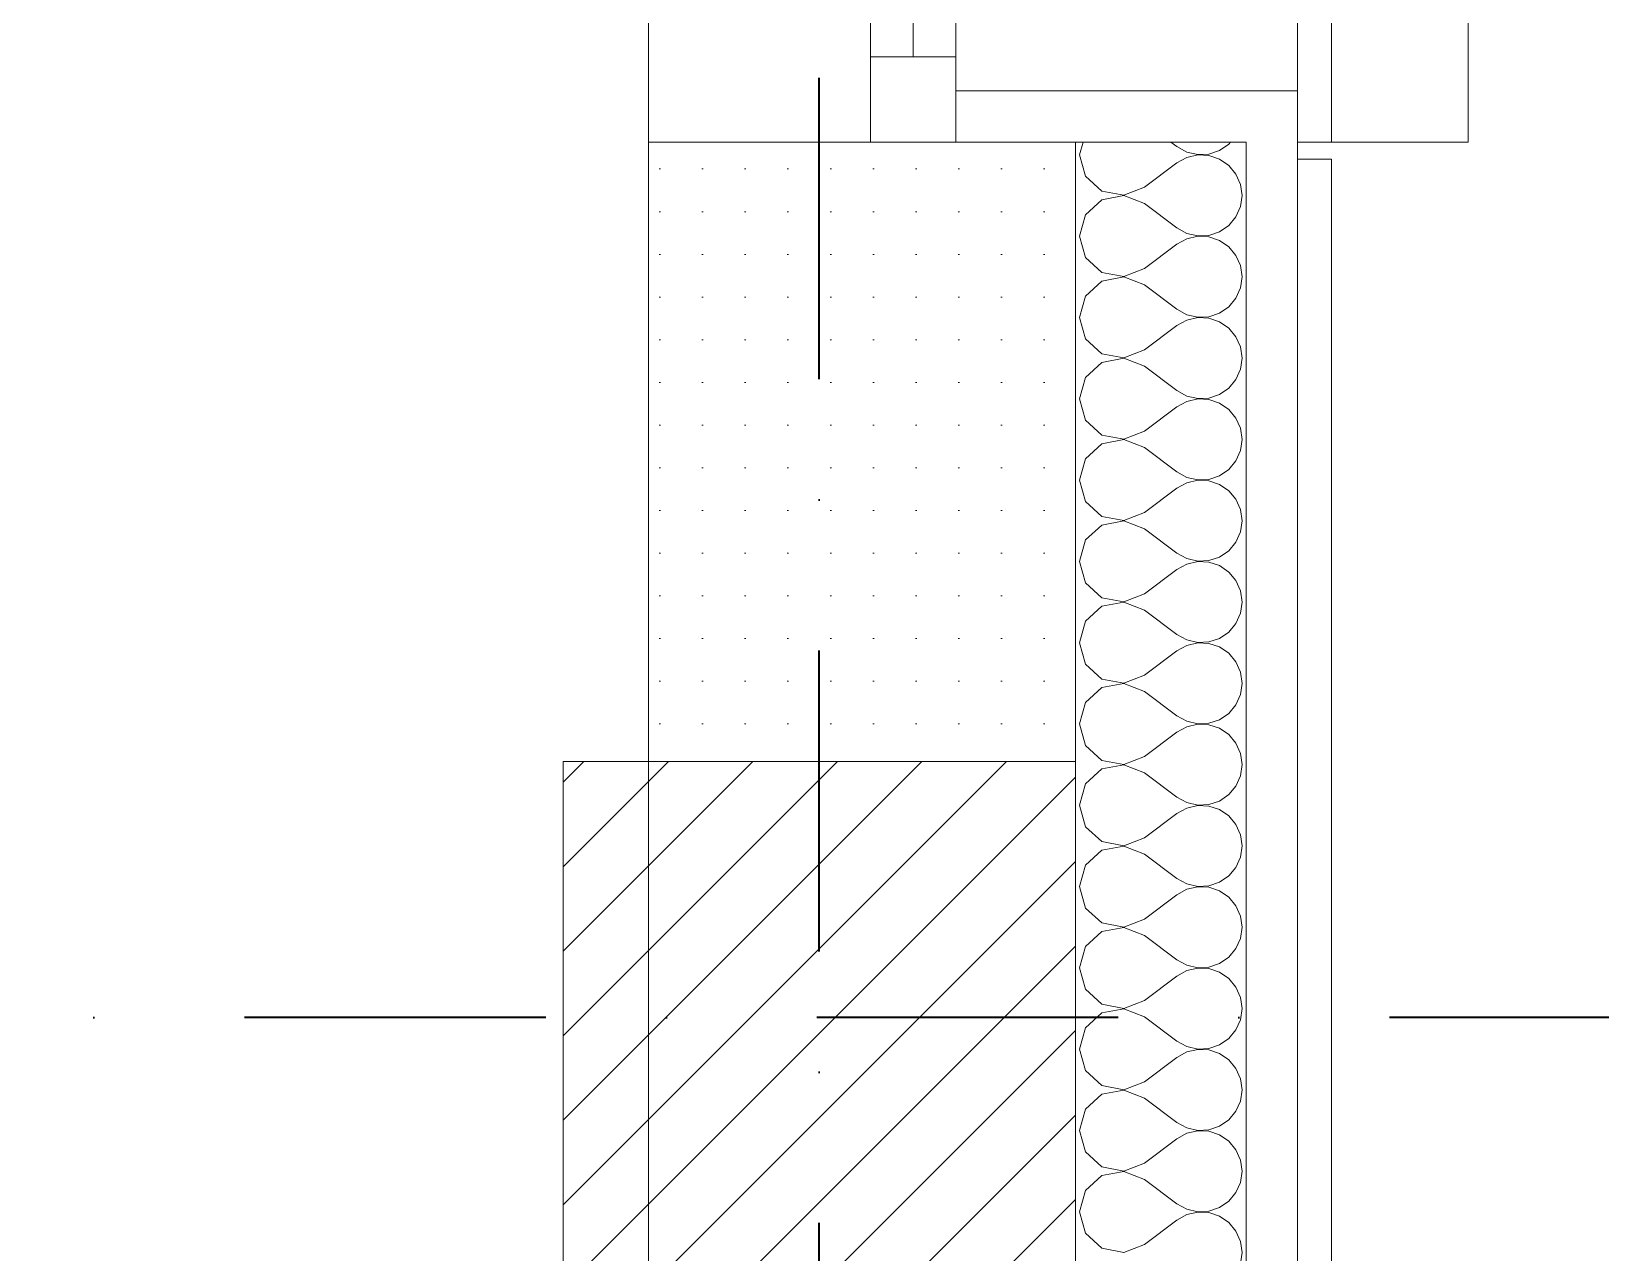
# Model space of a CAD drawing. Header units: millimetres. Extents: x 1322820 to 1391563, y 1051909 to 1098256.
# Drawn here: x 1365617 to 1366536, y 1086133 to 1086848 of the extents above; entities that cross this region are included whole.
import ezdxf
from ezdxf.enums import TextEntityAlignment as Align

# ---------------------------------------------------------------- set-up
doc = ezdxf.new("R2010")
doc.units = ezdxf.units.MM
doc.header["$MEASUREMENT"] = 0
doc.linetypes.add('Dashed', pattern=[282.222223, 141.111112, -141.111112])
doc.linetypes.add('Dot & Dashed', pattern=[335.138881, 176.388884, -88.194442, 0, -70.555556])
doc.layers.get('0').update_dxf_attribs({"true_color": 0x787878})
for name, color, linetype, true_color in [('arhitectura - decoratii fatada', 7, 'Continuous', 0x787878), ('New_ARCHICAD Windows', 7, 'Continuous', 0x787878), ('New_arhitectura - axe', 7, 'Continuous', 0x787878), ('New_rezistenta - pereti de rezistenta', 7, 'Continuous', 0x787878), ('New_rezistenta - stalpi', 7, 'Continuous', 0x787878)]:
    doc.layers.add(name, color=color, linetype=linetype, true_color=true_color)
for name, color, linetype, lineweight, true_color in [('arhitectura - decoratii fatada_Pen_No__101', 7, 'Continuous', 13, 0x787878), ('New_ARCHICAD Windows_Pen_No__1', 7, 'Continuous', 13, 0x787878), ('New_ARCHICAD Windows_Pen_No__21', 7, 'Continuous', 20, 0x787878), ('New_arhitectura - axe_Pen_No__201', 7, 'Continuous', 35, 0x787878), ('New_arhitectura - suprafete DTAC_Pen_No__14', 7, 'Continuous', 18, 0x787878), ('New_rezistenta - pereti de rezistenta_Pen_No__1', 7, 'Continuous', 13, 0x787878), ('New_rezistenta - pereti de rezistenta_Pen_No__21', 7, 'Continuous', 20, 0x787878), ('New_rezistenta - stalpi_Pen_No__1', 7, 'Continuous', 13, 0x787878)]:
    doc.layers.add(name, color=color, linetype=linetype, lineweight=lineweight, true_color=true_color)
doc.styles.add('GENERATED_STYLE_1', font='arialbd.ttf')

# ---------------------------------------------------------------- blocks, each defined once
blk = doc.blocks.new('*X90', base_point=(1356235.24, 1078942.57))
at = {"layer": 'New_rezistenta - pereti de rezistenta_Pen_No__1', "color": 7, "linetype": 'Continuous', "lineweight": 13}
for p, q in [((1366233.04, 1086783.36), (1366230.92, 1086775.9)), ((1366284.47, 1086783.36), (1366288.06, 1086780.67)), ((1366313, 1086778.42), (1366318.41, 1086782.14)), ((1366318.41, 1086782.14), (1366319.42, 1086783.36)), ((1366230.92, 1086775.9), (1366234.48, 1086763.39)), ((1366288.06, 1086780.67), (1366293.81, 1086777.49)), ((1366293.81, 1086774.32), (1366288.06, 1086771.14)), ((1366293.81, 1086777.49), (1366300.21, 1086776)), ((1366300.21, 1086775.81), (1366293.81, 1086774.32)), ((1366300.21, 1086776), (1366306.77, 1086776.32)), ((1366306.77, 1086775.49), (1366300.21, 1086775.81)), ((1366306.77, 1086776.32), (1366313, 1086778.42)), ((1366313, 1086773.39), (1366306.77, 1086775.49)), ((1366318.41, 1086769.67), (1366313, 1086773.39)), ((1366234.48, 1086763.39), (1366244.08, 1086754.61)), ((1366269.01, 1086756.86), (1366288.06, 1086771.14)), ((1366322.6, 1086764.61), (1366318.41, 1086769.67)), ((1366325.25, 1086758.6), (1366322.6, 1086764.61)), ((1366244.08, 1086754.61), (1366256.87, 1086752.19)), ((1366256.87, 1086752.19), (1366269.01, 1086756.86)), ((1366326.16, 1086752.09), (1366325.25, 1086758.6)), ((1366244.08, 1086749.58), (1366234.48, 1086740.8)), ((1366256.87, 1086752), (1366244.08, 1086749.58)), ((1366269.01, 1086747.33), (1366256.87, 1086752)), ((1366269.01, 1086747.33), (1366288.06, 1086733.05)), ((1366322.6, 1086739.58), (1366325.25, 1086745.59)), ((1366325.25, 1086745.59), (1366326.16, 1086752.09)), ((1366234.48, 1086740.8), (1366230.92, 1086728.28)), ((1366318.41, 1086734.52), (1366322.6, 1086739.58)), ((1366230.92, 1086728.28), (1366234.48, 1086715.77)), ((1366288.06, 1086733.05), (1366293.81, 1086729.87)), ((1366293.81, 1086726.7), (1366288.06, 1086723.52)), ((1366293.81, 1086729.87), (1366300.21, 1086728.38)), ((1366300.21, 1086728.19), (1366293.81, 1086726.7)), ((1366300.21, 1086728.38), (1366306.77, 1086728.7)), ((1366306.77, 1086727.87), (1366300.21, 1086728.19)), ((1366306.77, 1086728.7), (1366313, 1086730.8)), ((1366313, 1086725.77), (1366306.77, 1086727.87)), ((1366313, 1086730.8), (1366318.41, 1086734.52)), ((1366269.01, 1086709.24), (1366288.06, 1086723.52)), ((1366318.41, 1086722.05), (1366313, 1086725.77)), ((1366322.6, 1086716.99), (1366318.41, 1086722.05)), ((1366234.48, 1086715.77), (1366244.08, 1086706.99)), ((1366256.87, 1086704.57), (1366269.01, 1086709.24)), ((1366325.25, 1086710.98), (1366322.6, 1086716.99)), ((1366326.16, 1086704.48), (1366325.25, 1086710.98)), ((1366244.08, 1086701.96), (1366234.48, 1086693.18)), ((1366244.08, 1086706.99), (1366256.87, 1086704.57)), ((1366256.87, 1086704.38), (1366244.08, 1086701.96)), ((1366269.01, 1086699.71), (1366256.87, 1086704.38)), ((1366269.01, 1086699.71), (1366288.06, 1086685.43)), ((1366325.25, 1086697.97), (1366326.16, 1086704.48)), ((1366234.48, 1086693.18), (1366230.92, 1086680.67)), ((1366318.41, 1086686.9), (1366322.6, 1086691.96)), ((1366322.6, 1086691.96), (1366325.25, 1086697.97)), ((1366230.92, 1086680.67), (1366234.48, 1086668.15)), ((1366288.06, 1086685.43), (1366293.81, 1086682.25)), ((1366293.81, 1086682.25), (1366300.21, 1086680.76)), ((1366300.21, 1086680.57), (1366293.81, 1086679.08)), ((1366300.21, 1086680.76), (1366306.77, 1086681.08)), ((1366306.77, 1086680.25), (1366300.21, 1086680.57)), ((1366306.77, 1086681.08), (1366313, 1086683.18)), ((1366313, 1086683.18), (1366318.41, 1086686.9)), ((1366269.01, 1086661.62), (1366288.06, 1086675.9)), ((1366293.81, 1086679.08), (1366288.06, 1086675.9)), ((1366313, 1086678.15), (1366306.77, 1086680.25)), ((1366318.41, 1086674.43), (1366313, 1086678.15)), ((1366322.6, 1086669.37), (1366318.41, 1086674.43)), ((1366234.48, 1086668.15), (1366244.08, 1086659.37)), ((1366325.25, 1086663.36), (1366322.6, 1086669.37)), ((1366326.16, 1086656.86), (1366325.25, 1086663.36)), ((1366244.08, 1086654.34), (1366234.48, 1086645.56)), ((1366244.08, 1086659.37), (1366256.87, 1086656.95)), ((1366256.87, 1086656.76), (1366244.08, 1086654.34)), ((1366256.87, 1086656.95), (1366269.01, 1086661.62)), ((1366269.01, 1086652.09), (1366256.87, 1086656.76)), ((1366325.25, 1086650.35), (1366326.16, 1086656.86)), ((1366234.48, 1086645.56), (1366230.92, 1086633.05)), ((1366269.01, 1086652.09), (1366288.06, 1086637.81)), ((1366318.41, 1086639.28), (1366322.6, 1086644.34)), ((1366322.6, 1086644.34), (1366325.25, 1086650.35)), ((1366288.06, 1086637.81), (1366293.81, 1086634.63)), ((1366293.81, 1086634.63), (1366300.21, 1086633.14)), ((1366306.77, 1086633.46), (1366313, 1086635.56)), ((1366313, 1086635.56), (1366318.41, 1086639.28)), ((1366230.92, 1086633.05), (1366234.48, 1086620.53)), ((1366269.01, 1086614), (1366288.06, 1086628.28)), ((1366293.81, 1086631.46), (1366288.06, 1086628.28)), ((1366300.21, 1086632.95), (1366293.81, 1086631.46)), ((1366300.21, 1086633.14), (1366306.77, 1086633.46)), ((1366306.77, 1086632.63), (1366300.21, 1086632.95)), ((1366313, 1086630.53), (1366306.77, 1086632.63)), ((1366318.41, 1086626.81), (1366313, 1086630.53)), ((1366322.6, 1086621.75), (1366318.41, 1086626.81)), ((1366234.48, 1086620.53), (1366244.08, 1086611.75)), ((1366325.25, 1086615.74), (1366322.6, 1086621.75)), ((1366244.08, 1086611.75), (1366256.87, 1086609.33)), ((1366256.87, 1086609.14), (1366244.08, 1086606.72)), ((1366256.87, 1086609.33), (1366269.01, 1086614)), ((1366269.01, 1086604.48), (1366256.87, 1086609.14)), ((1366326.16, 1086609.24), (1366325.25, 1086615.74)), ((1366325.25, 1086602.73), (1366326.16, 1086609.24)), ((1366234.48, 1086597.94), (1366230.92, 1086585.43)), ((1366244.08, 1086606.72), (1366234.48, 1086597.94)), ((1366269.01, 1086604.48), (1366288.06, 1086590.19)), ((1366322.6, 1086596.72), (1366325.25, 1086602.73)), ((1366288.06, 1086590.19), (1366293.81, 1086587.01)), ((1366313, 1086587.94), (1366318.41, 1086591.66)), ((1366318.41, 1086591.66), (1366322.6, 1086596.72)), ((1366230.92, 1086585.43), (1366234.48, 1086572.91)), ((1366269.01, 1086566.38), (1366288.06, 1086580.67)), ((1366293.81, 1086583.84), (1366288.06, 1086580.67)), ((1366293.81, 1086587.01), (1366300.21, 1086585.52)), ((1366300.21, 1086585.33), (1366293.81, 1086583.84)), ((1366300.21, 1086585.52), (1366306.77, 1086585.84)), ((1366306.77, 1086585.01), (1366300.21, 1086585.33)), ((1366306.77, 1086585.84), (1366313, 1086587.94)), ((1366313, 1086582.91), (1366306.77, 1086585.01)), ((1366318.41, 1086579.19), (1366313, 1086582.91)), ((1366234.48, 1086572.91), (1366244.08, 1086564.13)), ((1366322.6, 1086574.14), (1366318.41, 1086579.19)), ((1366325.25, 1086568.12), (1366322.6, 1086574.14)), ((1366244.08, 1086564.13), (1366256.87, 1086561.71)), ((1366256.87, 1086561.52), (1366244.08, 1086559.1)), ((1366256.87, 1086561.71), (1366269.01, 1086566.38)), ((1366269.01, 1086556.86), (1366256.87, 1086561.52)), ((1366326.16, 1086561.62), (1366325.25, 1086568.12)), ((1366325.25, 1086555.11), (1366326.16, 1086561.62)), ((1366244.08, 1086559.1), (1366234.48, 1086550.33)), ((1366269.01, 1086556.86), (1366288.06, 1086542.57)), ((1366322.6, 1086549.1), (1366325.25, 1086555.11)), ((1366234.48, 1086550.33), (1366230.92, 1086537.81)), ((1366313, 1086540.32), (1366318.41, 1086544.04)), ((1366318.41, 1086544.04), (1366322.6, 1086549.1)), ((1366230.92, 1086537.81), (1366234.48, 1086525.29)), ((1366288.06, 1086542.57), (1366293.81, 1086539.39)), ((1366293.81, 1086536.23), (1366288.06, 1086533.05)), ((1366293.81, 1086539.39), (1366300.21, 1086537.9)), ((1366300.21, 1086537.71), (1366293.81, 1086536.23)), ((1366300.21, 1086537.9), (1366306.77, 1086538.22)), ((1366306.77, 1086537.39), (1366300.21, 1086537.71)), ((1366306.77, 1086538.22), (1366313, 1086540.32)), ((1366313, 1086535.29), (1366306.77, 1086537.39)), ((1366318.41, 1086531.57), (1366313, 1086535.29)), ((1366234.48, 1086525.29), (1366244.08, 1086516.51)), ((1366269.01, 1086518.76), (1366288.06, 1086533.05)), ((1366322.6, 1086526.52), (1366318.41, 1086531.57)), ((1366325.25, 1086520.51), (1366322.6, 1086526.52)), ((1366244.08, 1086516.51), (1366256.87, 1086514.1)), ((1366256.87, 1086514.1), (1366269.01, 1086518.76)), ((1366326.16, 1086514), (1366325.25, 1086520.51)), ((1366244.08, 1086511.49), (1366234.48, 1086502.71)), ((1366256.87, 1086513.9), (1366244.08, 1086511.49)), ((1366269.01, 1086509.24), (1366256.87, 1086513.9)), ((1366269.01, 1086509.24), (1366288.06, 1086494.95)), ((1366322.6, 1086501.48), (1366325.25, 1086507.49)), ((1366325.25, 1086507.49), (1366326.16, 1086514)), ((1366234.48, 1086502.71), (1366230.92, 1086490.19)), ((1366318.41, 1086496.42), (1366322.6, 1086501.48)), ((1366230.92, 1086490.19), (1366234.48, 1086477.67)), ((1366288.06, 1086494.95), (1366293.81, 1086491.77)), ((1366293.81, 1086488.61), (1366288.06, 1086485.43)), ((1366293.81, 1086491.77), (1366300.21, 1086490.29)), ((1366300.21, 1086490.09), (1366293.81, 1086488.61)), ((1366300.21, 1086490.29), (1366306.77, 1086490.6)), ((1366306.77, 1086489.77), (1366300.21, 1086490.09)), ((1366306.77, 1086490.6), (1366313, 1086492.7)), ((1366313, 1086487.68), (1366306.77, 1086489.77)), ((1366313, 1086492.7), (1366318.41, 1086496.42)), ((1366318.41, 1086483.96), (1366313, 1086487.68)), ((1366269.01, 1086471.14), (1366288.06, 1086485.43)), ((1366322.6, 1086478.9), (1366318.41, 1086483.96)), ((1366325.25, 1086472.89), (1366322.6, 1086478.9)), ((1366234.48, 1086477.67), (1366244.08, 1086468.89)), ((1366256.87, 1086466.48), (1366269.01, 1086471.14)), ((1366326.16, 1086466.38), (1366325.25, 1086472.89)), ((1366244.08, 1086463.87), (1366234.48, 1086455.09)), ((1366244.08, 1086468.89), (1366256.87, 1086466.48)), ((1366256.87, 1086466.28), (1366244.08, 1086463.87)), ((1366269.01, 1086461.62), (1366256.87, 1086466.28)), ((1366269.01, 1086461.62), (1366288.06, 1086447.33)), ((1366325.25, 1086459.87), (1366326.16, 1086466.38)), ((1366234.48, 1086455.09), (1366230.92, 1086442.57)), ((1366318.41, 1086448.8), (1366322.6, 1086453.86)), ((1366322.6, 1086453.86), (1366325.25, 1086459.87)), ((1366230.92, 1086442.57), (1366234.48, 1086430.05)), ((1366288.06, 1086447.33), (1366293.81, 1086444.15)), ((1366293.81, 1086444.15), (1366300.21, 1086442.67)), ((1366300.21, 1086442.47), (1366293.81, 1086440.99)), ((1366300.21, 1086442.67), (1366306.77, 1086442.98)), ((1366306.77, 1086442.16), (1366300.21, 1086442.47)), ((1366306.77, 1086442.98), (1366313, 1086445.08)), ((1366313, 1086440.06), (1366306.77, 1086442.16)), ((1366313, 1086445.08), (1366318.41, 1086448.8)), ((1366269.01, 1086423.52), (1366288.06, 1086437.81)), ((1366293.81, 1086440.99), (1366288.06, 1086437.81)), ((1366318.41, 1086436.34), (1366313, 1086440.06)), ((1366322.6, 1086431.28), (1366318.41, 1086436.34)), ((1366234.48, 1086430.05), (1366244.08, 1086421.27)), ((1366256.87, 1086418.86), (1366269.01, 1086423.52)), ((1366325.25, 1086425.27), (1366322.6, 1086431.28)), ((1366326.16, 1086418.76), (1366325.25, 1086425.27)), ((1366244.08, 1086416.25), (1366234.48, 1086407.47)), ((1366244.08, 1086421.27), (1366256.87, 1086418.86)), ((1366256.87, 1086418.66), (1366244.08, 1086416.25)), ((1366269.01, 1086414), (1366256.87, 1086418.66)), ((1366325.25, 1086412.25), (1366326.16, 1086418.76)), ((1366234.48, 1086407.47), (1366230.92, 1086394.95)), ((1366269.01, 1086414), (1366288.06, 1086399.71)), ((1366318.41, 1086401.19), (1366322.6, 1086406.24)), ((1366322.6, 1086406.24), (1366325.25, 1086412.25)), ((1366288.06, 1086399.71), (1366293.81, 1086396.53)), ((1366293.81, 1086396.53), (1366300.21, 1086395.05)), ((1366306.77, 1086395.37), (1366313, 1086397.46)), ((1366313, 1086397.46), (1366318.41, 1086401.19)), ((1366230.92, 1086394.95), (1366234.48, 1086382.43)), ((1366269.01, 1086375.9), (1366288.06, 1086390.19)), ((1366293.81, 1086393.37), (1366288.06, 1086390.19)), ((1366300.21, 1086394.86), (1366293.81, 1086393.37)), ((1366300.21, 1086395.05), (1366306.77, 1086395.37)), ((1366306.77, 1086394.54), (1366300.21, 1086394.86)), ((1366313, 1086392.44), (1366306.77, 1086394.54)), ((1366318.41, 1086388.72), (1366313, 1086392.44)), ((1366322.6, 1086383.66), (1366318.41, 1086388.72)), ((1366234.48, 1086382.43), (1366244.08, 1086373.66)), ((1366325.25, 1086377.65), (1366322.6, 1086383.66)), ((1366326.16, 1086371.14), (1366325.25, 1086377.65)), ((1366244.08, 1086368.63), (1366234.48, 1086359.85)), ((1366244.08, 1086373.66), (1366256.87, 1086371.24)), ((1366256.87, 1086371.05), (1366244.08, 1086368.63)), ((1366256.87, 1086371.24), (1366269.01, 1086375.9)), ((1366269.01, 1086366.38), (1366256.87, 1086371.05)), ((1366325.25, 1086364.64), (1366326.16, 1086371.14)), ((1366234.48, 1086359.85), (1366230.92, 1086347.33)), ((1366269.01, 1086366.38), (1366288.06, 1086352.09)), ((1366322.6, 1086358.62), (1366325.25, 1086364.64)), ((1366288.06, 1086352.09), (1366293.81, 1086348.92)), ((1366306.77, 1086347.75), (1366313, 1086349.85)), ((1366313, 1086349.85), (1366318.41, 1086353.57)), ((1366318.41, 1086353.57), (1366322.6, 1086358.62)), ((1366230.92, 1086347.33), (1366234.48, 1086334.81)), ((1366269.01, 1086328.28), (1366288.06, 1086342.57)), ((1366293.81, 1086345.75), (1366288.06, 1086342.57)), ((1366293.81, 1086348.92), (1366300.21, 1086347.43)), ((1366300.21, 1086347.24), (1366293.81, 1086345.75)), ((1366300.21, 1086347.43), (1366306.77, 1086347.75)), ((1366306.77, 1086346.92), (1366300.21, 1086347.24)), ((1366313, 1086344.82), (1366306.77, 1086346.92)), ((1366318.41, 1086341.1), (1366313, 1086344.82)), ((1366322.6, 1086336.04), (1366318.41, 1086341.1)), ((1366234.48, 1086334.81), (1366244.08, 1086326.04)), ((1366325.25, 1086330.03), (1366322.6, 1086336.04)), ((1366244.08, 1086326.04), (1366256.87, 1086323.62)), ((1366256.87, 1086323.43), (1366244.08, 1086321.01)), ((1366256.87, 1086323.62), (1366269.01, 1086328.28)), ((1366269.01, 1086318.76), (1366256.87, 1086323.43)), ((1366326.16, 1086323.52), (1366325.25, 1086330.03)), ((1366325.25, 1086317.02), (1366326.16, 1086323.52)), ((1366244.08, 1086321.01), (1366234.48, 1086312.23)), ((1366269.01, 1086318.76), (1366288.06, 1086304.48)), ((1366322.6, 1086311.01), (1366325.25, 1086317.02)), ((1366234.48, 1086312.23), (1366230.92, 1086299.71)), ((1366288.06, 1086304.48), (1366293.81, 1086301.3)), ((1366313, 1086302.23), (1366318.41, 1086305.95)), ((1366318.41, 1086305.95), (1366322.6, 1086311.01)), ((1366230.92, 1086299.71), (1366234.48, 1086287.2)), ((1366269.01, 1086280.67), (1366288.06, 1086294.95)), ((1366293.81, 1086298.13), (1366288.06, 1086294.95)), ((1366293.81, 1086301.3), (1366300.21, 1086299.81)), ((1366300.21, 1086299.62), (1366293.81, 1086298.13)), ((1366300.21, 1086299.81), (1366306.77, 1086300.13)), ((1366306.77, 1086299.3), (1366300.21, 1086299.62)), ((1366306.77, 1086300.13), (1366313, 1086302.23)), ((1366313, 1086297.2), (1366306.77, 1086299.3)), ((1366318.41, 1086293.48), (1366313, 1086297.2)), ((1366234.48, 1086287.2), (1366244.08, 1086278.42)), ((1366322.6, 1086288.42), (1366318.41, 1086293.48)), ((1366325.25, 1086282.41), (1366322.6, 1086288.42)), ((1366244.08, 1086278.42), (1366256.87, 1086276)), ((1366256.87, 1086276), (1366269.01, 1086280.67)), ((1366326.16, 1086275.9), (1366325.25, 1086282.41)), ((1366244.08, 1086273.39), (1366234.48, 1086264.61)), ((1366256.87, 1086275.81), (1366244.08, 1086273.39)), ((1366269.01, 1086271.14), (1366256.87, 1086275.81)), ((1366269.01, 1086271.14), (1366288.06, 1086256.86)), ((1366322.6, 1086263.39), (1366325.25, 1086269.4)), ((1366325.25, 1086269.4), (1366326.16, 1086275.9)), ((1366234.48, 1086264.61), (1366230.92, 1086252.09)), ((1366313, 1086254.61), (1366318.41, 1086258.33)), ((1366318.41, 1086258.33), (1366322.6, 1086263.39)), ((1366230.92, 1086252.09), (1366234.48, 1086239.58)), ((1366288.06, 1086256.86), (1366293.81, 1086253.68)), ((1366293.81, 1086250.51), (1366288.06, 1086247.33)), ((1366293.81, 1086253.68), (1366300.21, 1086252.19)), ((1366300.21, 1086252), (1366293.81, 1086250.51)), ((1366300.21, 1086252.19), (1366306.77, 1086252.51)), ((1366306.77, 1086251.68), (1366300.21, 1086252)), ((1366306.77, 1086252.51), (1366313, 1086254.61)), ((1366313, 1086249.58), (1366306.77, 1086251.68)), ((1366318.41, 1086245.86), (1366313, 1086249.58)), ((1366234.48, 1086239.58), (1366244.08, 1086230.8)), ((1366269.01, 1086233.05), (1366288.06, 1086247.33)), ((1366322.6, 1086240.8), (1366318.41, 1086245.86)), ((1366325.25, 1086234.79), (1366322.6, 1086240.8)), ((1366244.08, 1086230.8), (1366256.87, 1086228.38)), ((1366256.87, 1086228.38), (1366269.01, 1086233.05)), ((1366326.16, 1086228.28), (1366325.25, 1086234.79)), ((1366244.08, 1086225.77), (1366234.48, 1086216.99)), ((1366256.87, 1086228.19), (1366244.08, 1086225.77)), ((1366269.01, 1086223.52), (1366256.87, 1086228.19)), ((1366269.01, 1086223.52), (1366288.06, 1086209.24)), ((1366322.6, 1086215.77), (1366325.25, 1086221.78)), ((1366325.25, 1086221.78), (1366326.16, 1086228.28)), ((1366234.48, 1086216.99), (1366230.92, 1086204.48)), ((1366318.41, 1086210.71), (1366322.6, 1086215.77)), ((1366230.92, 1086204.48), (1366234.48, 1086191.96)), ((1366288.06, 1086209.24), (1366293.81, 1086206.06)), ((1366293.81, 1086202.89), (1366288.06, 1086199.71)), ((1366293.81, 1086206.06), (1366300.21, 1086204.57)), ((1366300.21, 1086204.38), (1366293.81, 1086202.89)), ((1366300.21, 1086204.57), (1366306.77, 1086204.89)), ((1366306.77, 1086204.06), (1366300.21, 1086204.38)), ((1366306.77, 1086204.89), (1366313, 1086206.99)), ((1366313, 1086201.96), (1366306.77, 1086204.06)), ((1366313, 1086206.99), (1366318.41, 1086210.71)), ((1366269.01, 1086185.43), (1366288.06, 1086199.71)), ((1366318.41, 1086198.24), (1366313, 1086201.96)), ((1366322.6, 1086193.18), (1366318.41, 1086198.24)), ((1366234.48, 1086191.96), (1366244.08, 1086183.18)), ((1366256.87, 1086180.76), (1366269.01, 1086185.43)), ((1366325.25, 1086187.17), (1366322.6, 1086193.18)), ((1366326.16, 1086180.67), (1366325.25, 1086187.17)), ((1366244.08, 1086178.15), (1366234.48, 1086169.37)), ((1366244.08, 1086183.18), (1366256.87, 1086180.76)), ((1366256.87, 1086180.57), (1366244.08, 1086178.15)), ((1366269.01, 1086175.9), (1366256.87, 1086180.57)), ((1366269.01, 1086175.9), (1366288.06, 1086161.62)), ((1366325.25, 1086174.16), (1366326.16, 1086180.67)), ((1366234.48, 1086169.37), (1366230.92, 1086156.86)), ((1366318.41, 1086163.09), (1366322.6, 1086168.15)), ((1366322.6, 1086168.15), (1366325.25, 1086174.16)), ((1366230.92, 1086156.86), (1366234.48, 1086144.34)), ((1366288.06, 1086161.62), (1366293.81, 1086158.44)), ((1366293.81, 1086158.44), (1366300.21, 1086156.95)), ((1366300.21, 1086156.76), (1366293.81, 1086155.27)), ((1366300.21, 1086156.95), (1366306.77, 1086157.27)), ((1366306.77, 1086156.44), (1366300.21, 1086156.76)), ((1366306.77, 1086157.27), (1366313, 1086159.37)), ((1366313, 1086159.37), (1366318.41, 1086163.09)), ((1366269.01, 1086137.81), (1366288.06, 1086152.09)), ((1366293.81, 1086155.27), (1366288.06, 1086152.09)), ((1366313, 1086154.34), (1366306.77, 1086156.44)), ((1366318.41, 1086150.62), (1366313, 1086154.34)), ((1366322.6, 1086145.56), (1366318.41, 1086150.62)), ((1366234.48, 1086144.34), (1366244.08, 1086135.56)), ((1366325.25, 1086139.55), (1366322.6, 1086145.56)), ((1366326.16, 1086133.05), (1366325.25, 1086139.55)), ((1366244.08, 1086135.56), (1366256.87, 1086133.14)), ((1366256.87, 1086133.14), (1366269.01, 1086137.81)), ((1366325.25, 1086126.54), (1366326.16, 1086133.05))]:
    blk.add_line(p, q, dxfattribs=at)
blk = doc.blocks.new('Horizontal Multi-Sash Window 23_3')
at = {"layer": 'New_ARCHICAD Windows_Pen_No__1', "color": 7, "linetype": 'Continuous', "lineweight": 13}
for p, q in [((-1000, 130), (1000, 130)), ((-950, 0), (175, 0)), ((-950, -25), (175, -25)), ((175, -50), (-950, -50)), ((-1000, -250), (-1000, -350)), ((-1000, -350), (1000, -350))]:
    blk.add_line(p, q, dxfattribs=at)
at = {"layer": 'New_ARCHICAD Windows_Pen_No__1', "color": 7, "linetype": 'Dashed', "lineweight": 13}
blk.add_line((-970, -250), (970, -250), dxfattribs=at)
at = {"layer": 'New_ARCHICAD Windows_Pen_No__21', "color": 7, "linetype": 'Continuous', "lineweight": 20}
for p, q in [((-1000, 0), (-1000, 130)), ((-1000, 0), (-950, 0)), ((-1000, -50), (-1000, 0)), ((-1000, -50), (-1000, 0)), ((-950, 0), (-950, -50)), ((-950, -50), (-1000, -50)), ((-970, -50), (-970, -250)), ((-1000, -250), (-970, -250))]:
    blk.add_line(p, q, dxfattribs=at)
blk = doc.blocks.new('Wall_31_1', base_point=(1365978.54, 1085033.36))
at = {"layer": 'New_rezistenta - pereti de rezistenta', "linetype": 'Continuous', "lineweight": 0, "true_color": 0x000000}
h = blk.add_hatch(dxfattribs=at)
h.set_pattern_fill('GYPSUM_0001', color=18, style=0, pattern_type=2)
h.set_pattern_definition([(0, (1356235.236, 1078942.57), (0, 25), [0, -25])])
h.paths.add_polyline_path([(1366108.54, 1086783.36), (1365978.54, 1086783.36), (1365978.54, 1086420.65), (1366228.54, 1086420.65), (1366228.54, 1086783.36), (1366158.54, 1086783.36)])
at = {"layer": 'New_rezistenta - pereti de rezistenta_Pen_No__21', "color": 7, "linetype": 'Continuous', "lineweight": 20}
for p, q in [((1366158.54, 1086813.36), (1366358.54, 1086813.36)), ((1366158.54, 1086783.36), (1366158.54, 1086813.36)), ((1366358.54, 1086783.36), (1366358.54, 1086813.36)), ((1366108.54, 1086783.36), (1365978.54, 1086783.36)), ((1366158.54, 1086783.36), (1366108.54, 1086783.36)), ((1366328.54, 1086783.36), (1366158.54, 1086783.36)), ((1366228.54, 1086420.65), (1366228.54, 1086783.36)), ((1366328.54, 1084783.36), (1366328.54, 1086783.36))]:
    blk.add_line(p, q, dxfattribs=at)
at = {"layer": 'New_rezistenta - pereti de rezistenta_Pen_No__21', "color": 7, "linetype": 'Continuous', "lineweight": 20, "flags": 128}
for points in [[(1365978.54, 1086783.36), (1365978.54, 1086420.65)], [(1366358.54, 1084683.36), (1366358.54, 1086783.36)]]:
    blk.add_lwpolyline(points, dxfattribs=at)
at = {"layer": 'New_ARCHICAD Windows', "color": 7, "linetype": 'Continuous', "lineweight": 13, "zscale": 1000, "rotation": 90}
blk.add_blockref('Horizontal Multi-Sash Window 23_3', (1366108.54, 1087783.36), dxfattribs=at)
at = {"layer": 'New_rezistenta - pereti de rezistenta', "color": 2, "lineweight": 13}
blk.add_blockref('*X90', (1356235.24, 1078942.57), dxfattribs=at)
blk = doc.blocks.new('Wall_199_1', base_point=(1366378.54, 1085630.6))
at = {"layer": 'arhitectura - decoratii fatada_Pen_No__101', "color": 253, "linetype": 'Continuous', "lineweight": 13, "flags": 128}
for points in [[(1366378.54, 1086773.36), (1366358.54, 1086773.36)], [(1366358.54, 1086773.36), (1366358.54, 1085630.6)], [(1366378.54, 1085630.6), (1366378.54, 1086773.36)], [(1366358.54, 1085630.6), (1366378.54, 1085630.6)]]:
    blk.add_lwpolyline(points, dxfattribs=at)
blk = doc.blocks.new('Wall_200_1', base_point=(1366378.54, 1085630.6))
at = {"layer": 'arhitectura - decoratii fatada_Pen_No__101', "color": 253, "linetype": 'Continuous', "lineweight": 13, "flags": 128}
for points in [[(1366378.54, 1086773.36), (1366358.54, 1086773.36)], [(1366358.54, 1086773.36), (1366358.54, 1085630.6)], [(1366378.54, 1085630.6), (1366378.54, 1086773.36)], [(1366358.54, 1085630.6), (1366378.54, 1085630.6)]]:
    blk.add_lwpolyline(points, dxfattribs=at)
blk = doc.blocks.new('Wall_201_1', base_point=(1366378.54, 1085630.6))
at = {"layer": 'arhitectura - decoratii fatada_Pen_No__101', "color": 253, "linetype": 'Continuous', "lineweight": 13, "flags": 128}
for points in [[(1366378.54, 1086773.36), (1366358.54, 1086773.36)], [(1366358.54, 1086773.36), (1366358.54, 1085630.6)], [(1366378.54, 1085630.6), (1366378.54, 1086773.36)], [(1366358.54, 1085630.6), (1366378.54, 1085630.6)]]:
    blk.add_lwpolyline(points, dxfattribs=at)
blk = doc.blocks.new('Wall_202_1', base_point=(1366378.54, 1086783.36))
at = {"layer": 'arhitectura - decoratii fatada_Pen_No__101', "color": 253, "linetype": 'Continuous', "lineweight": 13, "flags": 128}
for points in [[(1366358.54, 1088783.36), (1366358.54, 1086783.36)], [(1366378.54, 1086783.36), (1366378.54, 1088783.36)], [(1366358.54, 1086783.36), (1366378.54, 1086783.36)]]:
    blk.add_lwpolyline(points, dxfattribs=at)
blk = doc.blocks.new('Wall_203_1', base_point=(1366378.54, 1086783.36))
at = {"layer": 'arhitectura - decoratii fatada_Pen_No__101', "color": 253, "linetype": 'Continuous', "lineweight": 13, "flags": 128}
for points in [[(1366358.54, 1088783.36), (1366358.54, 1086783.36)], [(1366378.54, 1086783.36), (1366378.54, 1088783.36)], [(1366358.54, 1086783.36), (1366378.54, 1086783.36)]]:
    blk.add_lwpolyline(points, dxfattribs=at)
blk = doc.blocks.new('Wall_204_1', base_point=(1366378.54, 1086783.36))
at = {"layer": 'arhitectura - decoratii fatada_Pen_No__101', "color": 253, "linetype": 'Continuous', "lineweight": 13, "flags": 128}
for points in [[(1366358.54, 1088783.36), (1366358.54, 1086783.36)], [(1366378.54, 1086783.36), (1366378.54, 1088783.36)], [(1366358.54, 1086783.36), (1366378.54, 1086783.36)]]:
    blk.add_lwpolyline(points, dxfattribs=at)
blk = doc.blocks.new('Wall_205_1', base_point=(1366378.54, 1086783.36))
at = {"layer": 'arhitectura - decoratii fatada_Pen_No__101', "color": 253, "linetype": 'Continuous', "lineweight": 13, "flags": 128}
for points in [[(1366358.54, 1088783.36), (1366358.54, 1086783.36)], [(1366378.54, 1086783.36), (1366378.54, 1088783.36)], [(1366358.54, 1086783.36), (1366378.54, 1086783.36)]]:
    blk.add_lwpolyline(points, dxfattribs=at)
blk = doc.blocks.new('Column_5_1', base_point=(1366078.54, 1086270.65))
at = {"layer": 'New_rezistenta - stalpi', "linetype": 'Continuous', "lineweight": 0, "true_color": 0x000000}
h = blk.add_hatch(dxfattribs=at)
h.set_pattern_fill('BETON_C16_20__1__0001', color=18, style=0, pattern_type=2)
h.set_pattern_definition([(45, (1356235.236, 1078942.57), (-24.74874, 24.74874), [])])
h.paths.add_polyline_path([(1365928.54, 1086120.65), (1366228.54, 1086120.65), (1366228.54, 1086420.65), (1365928.54, 1086420.65)])
at = {"layer": 'New_rezistenta - stalpi_Pen_No__1', "color": 7, "linetype": 'Continuous', "lineweight": 13, "flags": 128}
blk.add_lwpolyline([(1365928.54, 1086120.65), (1366228.54, 1086120.65), (1366228.54, 1086420.65), (1365928.54, 1086420.65)], close=True, dxfattribs=at)
blk = doc.blocks.new('Standard grid marker')
at = {"layer": 'New_arhitectura - axe_Pen_No__201', "linetype": 'Dot & Dashed', "lineweight": 35}
blk.add_line((1000, 0), (43349.95, 0), dxfattribs=at)
at = {"layer": 'New_arhitectura - axe_Pen_No__201', "lineweight": 35, "style": 'GENERATED_STYLE_1'}
for tag, p in [('AC_MarkerText_1_0', (-106.07, 7.14)), ('AC_MarkerText_1_1', (44456.02, 7.14))]:
    blk.add_attdef(tag, text='', height=125, rotation=270, dxfattribs=at).set_placement(p, align=Align.MIDDLE_CENTER)
blk = doc.blocks.new('Standard grid marker_5')
at = {"layer": 'New_arhitectura - axe_Pen_No__201', "linetype": 'Dot & Dashed', "lineweight": 35}
blk.add_line((1000, 0), (12906.09, 0), dxfattribs=at)
at = {"layer": 'New_arhitectura - axe_Pen_No__201', "lineweight": 35, "style": 'GENERATED_STYLE_1'}
blk.add_attdef('AC_MarkerText_1', text='', height=125, rotation=180, dxfattribs=at).set_placement((-106.07, 7.14), align=Align.MIDDLE_CENTER)
blk = doc.blocks.new('terasa')
at = {"layer": 'New_arhitectura - suprafete DTAC_Pen_No__14', "linetype": 'Continuous', "lineweight": 18, "flags": 128}
blk.add_lwpolyline([(1361828.539, 1090570.6), (1361828.539, 1085033.356), (1365978.539, 1085033.356), (1365978.539, 1090570.6)], close=True, dxfattribs=at)
at = {"layer": 'arhitectura - decoratii fatada', "lineweight": 20}
for name, p in [('Wall_202_1', (1366378.539, 1086783.356)), ('Wall_203_1', (1366378.539, 1086783.356)), ('Wall_204_1', (1366378.539, 1086783.356)), ('Wall_205_1', (1366378.539, 1086783.356)), ('Wall_199_1', (1366378.539, 1085630.6)), ('Wall_200_1', (1366378.539, 1085630.6)), ('Wall_201_1', (1366378.539, 1085630.6))]:
    blk.add_blockref(name, p, dxfattribs=at)
at = {"layer": 'New_arhitectura - axe', "linetype": 'Continuous', "lineweight": 13, "zscale": 1000}
for name, p, rotation in [('Standard grid marker', (1366078.539, 1052120.65), 90), ('Standard grid marker_5', (1375634.605, 1086270.65), 180)]:
    blk.add_blockref(name, p, dxfattribs=dict(at, rotation=rotation))
at = {"layer": 'New_rezistenta - pereti de rezistenta', "lineweight": 13}
blk.add_blockref('Wall_31_1', (1365978.539, 1085033.356), dxfattribs=at)
at = {"layer": 'New_rezistenta - stalpi', "lineweight": 13}
blk.add_blockref('Column_5_1', (1366078.539, 1086270.65), dxfattribs=at)

msp = doc.modelspace()

# ---------------------------------------------------------------- block references
msp.add_blockref('terasa', (0, 0))

doc.saveas('drawing.dxf')
